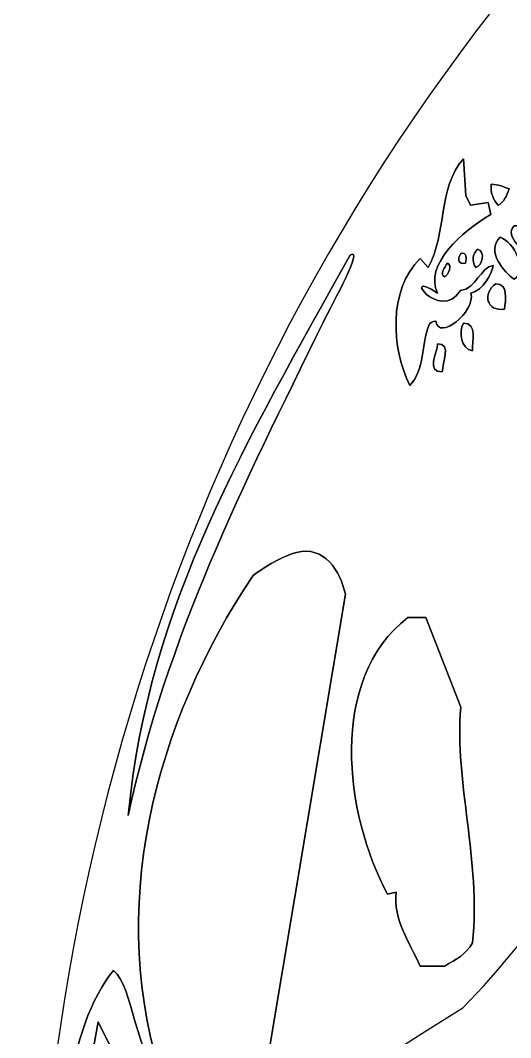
# Model space of a CAD drawing. Header units: centimetres. Extents: x -9.9 to 13.1, y -10.7 to 12.4.
# Drawn here: x -9.93 to -5.11, y -2.78 to 7.23 of the extents above; entities that cross this region are included whole.
import ezdxf

# ---------------------------------------------------------------- set-up
doc = ezdxf.new("R2010")
doc.units = ezdxf.units.CM
doc.header["$MEASUREMENT"] = 0
doc.layers.add('Ebene 1', color=7, linetype='Continuous')

msp = doc.modelspace()

# ---------------------------------------------------------------- linework, layer by layer
at = {"layer": 'Ebene 1'}
for points, knots in [([(2.7813, 12.40282), (8.38962, 10.67562), (13.13434, 1.85166), (6.63448, -2.39776), (6.63448, -2.39776), (7.86384, -7.74954), (0.8001, -7.72414), (-2.54, -8.93318), (-2.54, -8.93318), (-3.53822, -9.29894), (-4.3942, -9.95934), (-5.19937, -10.66292), (-5.19937, -10.66292), (-4.50342, -9.04494), (-2.40284, -7.29234), (-0.94488, -7.70382), (-0.94488, -7.70382), (1.2319, -6.90626), (5.51688, -6.70306), (5.49402, -3.6703), (5.49402, -3.6703), (5.26542, -3.76428), (4.92505, -6.29158), (4.5593, -4.89966), (4.5593, -4.89966), (4.5593, -4.89966), (4.21894, -5.6769), (4.21894, -5.6769), (4.21894, -5.6769), (3.85572, -6.49478), (4.19608, -4.71932), (3.9243, -5.2451), (3.9243, -5.2451), (3.9243, -5.2451), (3.83032, -5.4737), (3.83032, -5.4737), (3.83032, -5.4737), (3.80746, -5.5372), (3.78714, -5.72008), (3.6703, -5.63118), (3.6703, -5.63118), (3.6957, -4.94538), (3.10388, -4.8768), (2.87528, -5.4483), (2.87528, -5.4483), (2.82956, -3.83286), (4.62788, -4.89966), (4.05892, -3.14706), (4.05892, -3.14706), (4.23926, -1.21158), (1.98628, -0.7112), (0.41402, -1.32588), (0.41402, -1.32588), (1.32588, -1.75768), (2.12598, -3.76428), (1.52908, -3.62712), (1.52908, -3.62712), (0.77978, -4.49072), (-0.58166, -5.26542), (-1.94818, -5.4483), (-1.94818, -5.4483), (-2.03962, -5.29082), (-1.74244, -5.15366), (-1.74244, -5.03682), (-1.74244, -5.03682), (-1.8796, -5.15366), (-2.03962, -5.17397), (-2.19964, -5.06222), (-2.19964, -5.06222), (-2.37998, -5.1054), (-2.4892, -5.334), (-2.67208, -5.35686), (-2.67208, -5.35686), (-2.13106, -3.55854), (-0.08128, -5.15366), (0.5715, -3.37566), (0.5715, -3.37566), (0.55118, -3.16992), (0.55118, -2.96672), (0.39116, -2.8067), (0.39116, -2.8067), (-0.87884, -2.60096), (-2.81686, -2.00914), (-2.92862, -0.55118), (-2.92862, -0.55118), (-1.9939, 0.9017), (-0.37592, 1.74244), (1.34874, 1.49352), (1.34874, 1.49352), (1.1684, 2.2479), (0.73152, 2.8829), (0.43942, 3.58902), (0.43942, 3.58902), (-0.51308, 3.95224), (-1.5621, 3.429), (-2.29108, 2.86004), (-2.29108, 2.86004), (-2.82702, 2.03962), (-2.9464, 0.99314), (-3.13436, 0.0381), (-3.13436, 0.0381), (-4.14274, -0.57658), (-4.84377, -1.75768), (-5.5753, -2.48666), (-5.5753, -2.48666), (-7.24154, -3.53568), (-9.19226, -4.69646), (-9.77646, -6.6548), (-9.77646, -6.6548), (-9.92886, -0.93979), (-7.97306, 4.56946), (-4.06654, 8.76046), (-4.06654, 8.76046), (-3.52043, 8.41755), (-4.74471, 8.14578), (-4.29514, 7.52856), (-4.29514, 7.52856), (-3.429, 8.37438), (-2.2225, 8.98652), (-1.51638, 9.98982), (-1.51638, 9.98982), (-1.12522, 8.78332), (-2.77876, 8.28294), (-2.95402, 7.2771), (-2.95402, 7.2771), (-1.51638, 8.07466), (-0.05842, 9.58087), (1.7145, 8.41755), (1.7145, 8.41755), (3.51536, 7.43712), (4.37642, 10.3759), (3.44424, 11.4935), (3.44424, 11.4935), (3.58394, 12.35964), (2.21234, 11.79068), (2.7813, 12.40282)], [0, 0, 0, 0, 0.02941176, 0.02941176, 0.02941176, 0.02941176, 0.05882353, 0.05882353, 0.05882353, 0.05882353, 0.08823529, 0.08823529, 0.08823529, 0.08823529, 0.11764706, 0.11764706, 0.11764706, 0.11764706, 0.14705882, 0.14705882, 0.14705882, 0.14705882, 0.17647059, 0.17647059, 0.17647059, 0.17647059, 0.20588235, 0.20588235, 0.20588235, 0.20588235, 0.23529412, 0.23529412, 0.23529412, 0.23529412, 0.26470588, 0.26470588, 0.26470588, 0.26470588, 0.29411765, 0.29411765, 0.29411765, 0.29411765, 0.32352941, 0.32352941, 0.32352941, 0.32352941, 0.35294118, 0.35294118, 0.35294118, 0.35294118, 0.38235294, 0.38235294, 0.38235294, 0.38235294, 0.41176471, 0.41176471, 0.41176471, 0.41176471, 0.44117647, 0.44117647, 0.44117647, 0.44117647, 0.47058824, 0.47058824, 0.47058824, 0.47058824, 0.5, 0.5, 0.5, 0.5, 0.52941176, 0.52941176, 0.52941176, 0.52941176, 0.55882353, 0.55882353, 0.55882353, 0.55882353, 0.58823529, 0.58823529, 0.58823529, 0.58823529, 0.61764706, 0.61764706, 0.61764706, 0.61764706, 0.64705882, 0.64705882, 0.64705882, 0.64705882, 0.67647059, 0.67647059, 0.67647059, 0.67647059, 0.70588235, 0.70588235, 0.70588235, 0.70588235, 0.73529412, 0.73529412, 0.73529412, 0.73529412, 0.76470588, 0.76470588, 0.76470588, 0.76470588, 0.79411765, 0.79411765, 0.79411765, 0.79411765, 0.82352941, 0.82352941, 0.82352941, 0.82352941, 0.85294118, 0.85294118, 0.85294118, 0.85294118, 0.88235294, 0.88235294, 0.88235294, 0.88235294, 0.91176471, 0.91176471, 0.91176471, 0.91176471, 0.94117647, 0.94117647, 0.94117647, 0.94117647, 0.97058824, 0.97058824, 0.97058824, 0.97058824, 1, 1, 1, 1]), ([(-5.57021, 5.8674), (-5.8293, 5.57022), (-5.72516, 5.13842), (-5.9182, 4.79806), (-5.9182, 4.79806), (-5.9182, 4.79806), (-5.9944, 4.88696), (-5.9944, 4.88696), (-5.9944, 4.88696), (-6.31698, 4.56946), (-6.2738, 3.99796), (-6.09854, 3.63728), (-6.09854, 3.63728), (-5.9436, 3.79222), (-5.98678, 4.04622), (-5.91058, 4.22656), (-5.91058, 4.22656), (-5.9055, 4.24942), (-5.87502, 4.26974), (-5.842, 4.26974), (-5.842, 4.26974), (-5.81152, 4.06908), (-5.4483, 4.36118), (-5.49656, 4.54406), (-5.49656, 4.54406), (-5.37718, 4.56946), (-5.27812, 4.7498), (-5.27812, 4.81838), (-5.27812, 4.81838), (-5.40258, 4.79806), (-5.44322, 4.58978), (-5.59816, 4.56946), (-5.59816, 4.56946), (-5.81152, 4.24942), (-6.20014, 4.79806), (-5.82422, 4.54406), (-5.82422, 4.54406), (-5.96138, 4.81838), (-5.58292, 5.15874), (-5.30098, 5.31876), (-5.30098, 5.31876), (-5.30098, 5.31876), (-5.32638, 5.4356), (-5.32638, 5.4356), (-5.32638, 5.4356), (-5.32638, 5.4356), (-5.4991, 5.4102), (-5.4991, 5.4102), (-5.4991, 5.4102), (-5.4991, 5.4102), (-5.54736, 5.50418), (-5.54736, 5.50418), (-5.54736, 5.50418), (-5.54736, 5.50418), (-5.57021, 5.8674), (-5.57021, 5.8674)], [0, 0, 0, 0, 0.07142857, 0.07142857, 0.07142857, 0.07142857, 0.14285714, 0.14285714, 0.14285714, 0.14285714, 0.21428571, 0.21428571, 0.21428571, 0.21428571, 0.28571429, 0.28571429, 0.28571429, 0.28571429, 0.35714286, 0.35714286, 0.35714286, 0.35714286, 0.42857143, 0.42857143, 0.42857143, 0.42857143, 0.5, 0.5, 0.5, 0.5, 0.57142857, 0.57142857, 0.57142857, 0.57142857, 0.64285714, 0.64285714, 0.64285714, 0.64285714, 0.71428571, 0.71428571, 0.71428571, 0.71428571, 0.78571429, 0.78571429, 0.78571429, 0.78571429, 0.85714286, 0.85714286, 0.85714286, 0.85714286, 0.92857143, 0.92857143, 0.92857143, 0.92857143, 1, 1, 1, 1]), ([(-5.2959, 5.61594), (-5.3086, 5.54736), (-5.27812, 5.45592), (-5.22732, 5.4102), (-5.22732, 5.4102), (-5.17398, 5.4356), (-5.1435, 5.50418), (-5.12063, 5.57022), (-5.12063, 5.57022), (-5.1689, 5.59054), (-5.2324, 5.61594), (-5.2959, 5.61594)], [0, 0, 0, 0, 0.33333333, 0.33333333, 0.33333333, 0.33333333, 0.66666667, 0.66666667, 0.66666667, 0.66666667, 1, 1, 1, 1]), ([(-5.06984, 5.207), (-5.18922, 5.09524), (-4.91998, 4.9784), (-4.97078, 4.81838), (-4.97078, 4.81838), (-4.97078, 4.81838), (-4.93014, 4.77266), (-4.93014, 4.77266), (-4.93014, 4.77266), (-4.80313, 4.84124), (-4.84631, 5.02666), (-4.82092, 5.15874), (-4.82092, 5.15874), (-4.88696, 5.207), (-4.98094, 5.207), (-5.06984, 5.207)], [0, 0, 0, 0, 0.25, 0.25, 0.25, 0.25, 0.5, 0.5, 0.5, 0.5, 0.75, 0.75, 0.75, 0.75, 1, 1, 1, 1]), ([(-5.207, 5.09524), (-5.35432, 4.95554), (-5.16636, 4.7498), (-5.06984, 4.68122), (-5.06984, 4.68122), (-4.93776, 4.77266), (-5.06984, 5.04698), (-5.207, 5.09524)], [0, 0, 0, 0, 0.5, 0.5, 0.5, 0.5, 1, 1, 1, 1]), ([(-6.68528, 4.91998), (-7.69366, 3.0988), (-8.67156, 1.49352), (-8.86714, -0.59436), (-8.86714, -0.59436), (-8.48868, 1.16586), (-7.73938, 2.64922), (-6.95452, 4.24942), (-6.95452, 4.24942), (-6.85038, 4.46024), (-6.54558, 5.00126), (-6.68528, 4.91998)], [0, 0, 0, 0, 0.33333333, 0.33333333, 0.33333333, 0.33333333, 0.66666667, 0.66666667, 0.66666667, 0.66666667, 1, 1, 1, 1]), ([(-5.59562, 4.93522), (-5.63118, 4.88696), (-5.62356, 4.81838), (-5.5499, 4.84124), (-5.5499, 4.84124), (-5.53974, 4.88696), (-5.5372, 4.95554), (-5.59562, 4.93522)], [0, 0, 0, 0, 0.5, 0.5, 0.5, 0.5, 1, 1, 1, 1]), ([(-5.43052, 4.9784), (-5.47116, 4.93522), (-5.49656, 4.86664), (-5.4483, 4.79806), (-5.4483, 4.79806), (-5.37718, 4.81838), (-5.35432, 4.95554), (-5.43052, 4.9784)], [0, 0, 0, 0, 0.5, 0.5, 0.5, 0.5, 1, 1, 1, 1]), ([(-5.7277, 4.84124), (-5.7531, 4.79806), (-5.81152, 4.72694), (-5.7531, 4.70662), (-5.7531, 4.70662), (-5.71754, 4.72694), (-5.6769, 4.81838), (-5.7277, 4.84124)], [0, 0, 0, 0, 0.5, 0.5, 0.5, 0.5, 1, 1, 1, 1]), ([(-5.25018, 4.63804), (-5.38734, 4.54406), (-5.34162, 4.36118), (-5.16636, 4.38658), (-5.16636, 4.38658), (-5.1562, 4.47802), (-5.12572, 4.63804), (-5.25018, 4.63804)], [0, 0, 0, 0, 0.5, 0.5, 0.5, 0.5, 1, 1, 1, 1]), ([(-5.57021, 4.24942), (-5.61594, 4.15798), (-5.59562, 3.99796), (-5.48132, 3.97764), (-5.48132, 3.97764), (-5.48894, 4.06908), (-5.42798, 4.24942), (-5.57021, 4.24942)], [0, 0, 0, 0, 0.5, 0.5, 0.5, 0.5, 1, 1, 1, 1]), ([(-5.82422, 4.04622), (-5.82422, 3.95224), (-5.9436, 3.76936), (-5.7785, 3.76936), (-5.7785, 3.76936), (-5.77596, 3.8608), (-5.68452, 4.04622), (-5.82422, 4.04622)], [0, 0, 0, 0, 0.5, 0.5, 0.5, 0.5, 1, 1, 1, 1]), ([(-7.21106, 1.9939), (-7.36346, 1.95072), (-7.51078, 1.85928), (-7.63778, 1.76784), (-7.63778, 1.76784), (-8.61568, 0.31496), (-9.09828, -1.55194), (-8.51408, -3.2385), (-8.51408, -3.2385), (-8.80364, -2.94132), (-8.81634, -2.28092), (-9.01192, -2.1209), (-9.01192, -2.1209), (-9.47166, -2.66954), (-9.57072, -3.87604), (-9.5123, -4.71932), (-9.5123, -4.71932), (-9.37006, -4.14782), (-9.29132, -3.53568), (-9.21512, -2.91846), (-9.21512, -2.91846), (-9.21512, -2.91846), (-9.16432, -2.62636), (-9.16432, -2.62636), (-9.16432, -2.62636), (-8.91032, -3.12674), (-8.65632, -3.64744), (-8.5471, -4.2418), (-8.5471, -4.2418), (-8.5471, -4.2418), (-8.52424, -4.1275), (-8.52424, -4.1275), (-8.52424, -4.1275), (-8.15594, -4.26466), (-7.90448, -3.80746), (-7.60476, -3.64744), (-7.60476, -3.64744), (-7.60476, -3.64744), (-6.731, 1.58242), (-6.731, 1.58242), (-6.731, 1.58242), (-6.7818, 1.81102), (-6.93928, 2.06248), (-7.21106, 1.9939)], [0, 0, 0, 0, 0.09090909, 0.09090909, 0.09090909, 0.09090909, 0.18181818, 0.18181818, 0.18181818, 0.18181818, 0.27272727, 0.27272727, 0.27272727, 0.27272727, 0.36363636, 0.36363636, 0.36363636, 0.36363636, 0.45454545, 0.45454545, 0.45454545, 0.45454545, 0.54545455, 0.54545455, 0.54545455, 0.54545455, 0.63636364, 0.63636364, 0.63636364, 0.63636364, 0.72727273, 0.72727273, 0.72727273, 0.72727273, 0.81818182, 0.81818182, 0.81818182, 0.81818182, 0.90909091, 0.90909091, 0.90909091, 0.90909091, 1, 1, 1, 1]), ([(-6.11632, 1.35382), (-6.90118, 0.74422), (-6.7437, -0.57658), (-6.31698, -1.36906), (-6.31698, -1.36906), (-6.31698, -1.36906), (-6.23316, -1.34874), (-6.23316, -1.34874), (-6.23316, -1.34874), (-6.2611, -1.62052), (-6.09854, -1.84912), (-5.9944, -2.07771), (-5.9944, -2.07771), (-5.9944, -2.07771), (-5.7531, -2.07771), (-5.7531, -2.07771), (-5.7531, -2.07771), (-5.64134, -2.00914), (-5.54482, -1.96596), (-5.48132, -1.84912), (-5.48132, -1.84912), (-5.39496, -1.0287), (-5.65912, -0.2794), (-5.59562, 0.4699), (-5.59562, 0.4699), (-5.59562, 0.4699), (-5.93852, 1.35382), (-5.93852, 1.35382), (-5.93852, 1.35382), (-5.93852, 1.35382), (-6.11632, 1.35382), (-6.11632, 1.35382)], [0, 0, 0, 0, 0.125, 0.125, 0.125, 0.125, 0.25, 0.25, 0.25, 0.25, 0.375, 0.375, 0.375, 0.375, 0.5, 0.5, 0.5, 0.5, 0.625, 0.625, 0.625, 0.625, 0.75, 0.75, 0.75, 0.75, 0.875, 0.875, 0.875, 0.875, 1, 1, 1, 1])]:
    msp.add_open_spline(points, degree=3, knots=knots, dxfattribs=at)
at = {"layer": 'Ebene 1', "color": 3}
for points, knots in [([(-5.57021, 5.8674), (-5.57021, 5.8674), (-5.54736, 5.50418), (-5.54736, 5.50418), (-5.54736, 5.50418), (-5.54736, 5.50418), (-5.4991, 5.4102), (-5.4991, 5.4102), (-5.4991, 5.4102), (-5.4991, 5.4102), (-5.32638, 5.4356), (-5.32638, 5.4356), (-5.32638, 5.4356), (-5.32638, 5.4356), (-5.30098, 5.31876), (-5.30098, 5.31876), (-5.30098, 5.31876), (-5.58292, 5.15874), (-5.96138, 4.81838), (-5.82422, 4.54406), (-5.82422, 4.54406), (-6.20014, 4.79806), (-5.81152, 4.24942), (-5.59816, 4.56946), (-5.59816, 4.56946), (-5.44322, 4.58978), (-5.40258, 4.79806), (-5.27812, 4.81838), (-5.27812, 4.81838), (-5.27812, 4.7498), (-5.37718, 4.56946), (-5.49656, 4.54406), (-5.49656, 4.54406), (-5.4483, 4.36118), (-5.81152, 4.06908), (-5.842, 4.26974), (-5.842, 4.26974), (-5.87502, 4.26974), (-5.9055, 4.24942), (-5.91058, 4.22656), (-5.91058, 4.22656), (-5.98678, 4.04622), (-5.9436, 3.79222), (-6.09854, 3.63728), (-6.09854, 3.63728), (-6.2738, 3.99796), (-6.31698, 4.56946), (-5.9944, 4.88696), (-5.9944, 4.88696), (-5.9944, 4.88696), (-5.9182, 4.79806), (-5.9182, 4.79806), (-5.9182, 4.79806), (-5.72516, 5.13842), (-5.8293, 5.57022), (-5.57021, 5.8674)], [0, 0, 0, 0, 0.07142857, 0.07142857, 0.07142857, 0.07142857, 0.14285714, 0.14285714, 0.14285714, 0.14285714, 0.21428571, 0.21428571, 0.21428571, 0.21428571, 0.28571429, 0.28571429, 0.28571429, 0.28571429, 0.35714286, 0.35714286, 0.35714286, 0.35714286, 0.42857143, 0.42857143, 0.42857143, 0.42857143, 0.5, 0.5, 0.5, 0.5, 0.57142857, 0.57142857, 0.57142857, 0.57142857, 0.64285714, 0.64285714, 0.64285714, 0.64285714, 0.71428571, 0.71428571, 0.71428571, 0.71428571, 0.78571429, 0.78571429, 0.78571429, 0.78571429, 0.85714286, 0.85714286, 0.85714286, 0.85714286, 0.92857143, 0.92857143, 0.92857143, 0.92857143, 1, 1, 1, 1]), ([(-5.2959, 5.61594), (-5.2324, 5.61594), (-5.1689, 5.59054), (-5.12063, 5.57022), (-5.12063, 5.57022), (-5.1435, 5.50418), (-5.17398, 5.4356), (-5.22732, 5.4102), (-5.22732, 5.4102), (-5.27812, 5.45592), (-5.3086, 5.54736), (-5.2959, 5.61594)], [0, 0, 0, 0, 0.33333333, 0.33333333, 0.33333333, 0.33333333, 0.66666667, 0.66666667, 0.66666667, 0.66666667, 1, 1, 1, 1])]:
    msp.add_open_spline(points, degree=3, knots=knots, dxfattribs=at)
at = {"layer": 'Ebene 1', "color": 94}
for points, knots in [([(-5.06984, 5.207), (-4.98094, 5.207), (-4.88696, 5.207), (-4.82092, 5.15874), (-4.82092, 5.15874), (-4.84631, 5.02666), (-4.80313, 4.84124), (-4.93014, 4.77266), (-4.93014, 4.77266), (-4.93014, 4.77266), (-4.97078, 4.81838), (-4.97078, 4.81838), (-4.97078, 4.81838), (-4.91998, 4.9784), (-5.18922, 5.09524), (-5.06984, 5.207)], [0, 0, 0, 0, 0.25, 0.25, 0.25, 0.25, 0.5, 0.5, 0.5, 0.5, 0.75, 0.75, 0.75, 0.75, 1, 1, 1, 1]), ([(-5.207, 5.09524), (-5.06984, 5.04698), (-4.93776, 4.77266), (-5.06984, 4.68122), (-5.06984, 4.68122), (-5.16636, 4.7498), (-5.35432, 4.95554), (-5.207, 5.09524)], [0, 0, 0, 0, 0.5, 0.5, 0.5, 0.5, 1, 1, 1, 1])]:
    msp.add_open_spline(points, degree=3, knots=knots, dxfattribs=at)
at = {"layer": 'Ebene 1', "color": 98}
msp.add_open_spline([(-6.68528, 4.91998), (-6.54558, 5.00126), (-6.85038, 4.46024), (-6.95452, 4.24942), (-6.95452, 4.24942), (-7.73938, 2.64922), (-8.48868, 1.16586), (-8.86714, -0.59436), (-8.86714, -0.59436), (-8.67156, 1.49352), (-7.69366, 3.0988), (-6.68528, 4.91998)], degree=3, knots=[0, 0, 0, 0, 0.33333333, 0.33333333, 0.33333333, 0.33333333, 0.66666667, 0.66666667, 0.66666667, 0.66666667, 1, 1, 1, 1], dxfattribs=at)
at = {"layer": 'Ebene 1', "color": 6}
for points in [[(-5.59562, 4.93522), (-5.5372, 4.95554), (-5.53974, 4.88696), (-5.5499, 4.84124), (-5.5499, 4.84124), (-5.62356, 4.81838), (-5.63118, 4.88696), (-5.59562, 4.93522)], [(-5.43052, 4.9784), (-5.35432, 4.95554), (-5.37718, 4.81838), (-5.4483, 4.79806), (-5.4483, 4.79806), (-5.49656, 4.86664), (-5.47116, 4.93522), (-5.43052, 4.9784)], [(-5.7277, 4.84124), (-5.6769, 4.81838), (-5.71754, 4.72694), (-5.7531, 4.70662), (-5.7531, 4.70662), (-5.81152, 4.72694), (-5.7531, 4.79806), (-5.7277, 4.84124)]]:
    msp.add_open_spline(points, degree=3, knots=[0, 0, 0, 0, 0.5, 0.5, 0.5, 0.5, 1, 1, 1, 1], dxfattribs=at)
at = {"layer": 'Ebene 1', "color": 2}
for points in [[(-5.25018, 4.63804), (-5.12572, 4.63804), (-5.1562, 4.47802), (-5.16636, 4.38658), (-5.16636, 4.38658), (-5.34162, 4.36118), (-5.38734, 4.54406), (-5.25018, 4.63804)], [(-5.57021, 4.24942), (-5.42798, 4.24942), (-5.48894, 4.06908), (-5.48132, 3.97764), (-5.48132, 3.97764), (-5.59562, 3.99796), (-5.61594, 4.15798), (-5.57021, 4.24942)], [(-5.82422, 4.04622), (-5.68452, 4.04622), (-5.77596, 3.8608), (-5.7785, 3.76936), (-5.7785, 3.76936), (-5.9436, 3.76936), (-5.82422, 3.95224), (-5.82422, 4.04622)]]:
    msp.add_open_spline(points, degree=3, knots=[0, 0, 0, 0, 0.5, 0.5, 0.5, 0.5, 1, 1, 1, 1], dxfattribs=at)
at = {"layer": 'Ebene 1', "color": 72}
for points, knots in [([(-7.21106, 1.9939), (-6.93928, 2.06248), (-6.7818, 1.81102), (-6.731, 1.58242), (-6.731, 1.58242), (-6.731, 1.58242), (-7.60476, -3.64744), (-7.60476, -3.64744), (-7.60476, -3.64744), (-7.90448, -3.80746), (-8.15594, -4.26466), (-8.52424, -4.1275), (-8.52424, -4.1275), (-8.52424, -4.1275), (-8.5471, -4.2418), (-8.5471, -4.2418), (-8.5471, -4.2418), (-8.65632, -3.64744), (-8.91032, -3.12674), (-9.16432, -2.62636), (-9.16432, -2.62636), (-9.16432, -2.62636), (-9.21512, -2.91846), (-9.21512, -2.91846), (-9.21512, -2.91846), (-9.29132, -3.53568), (-9.37006, -4.14782), (-9.5123, -4.71932), (-9.5123, -4.71932), (-9.57072, -3.87604), (-9.47166, -2.66954), (-9.01192, -2.1209), (-9.01192, -2.1209), (-8.81634, -2.28092), (-8.80364, -2.94132), (-8.51408, -3.2385), (-8.51408, -3.2385), (-9.09828, -1.55194), (-8.61568, 0.31496), (-7.63778, 1.76784), (-7.63778, 1.76784), (-7.51078, 1.85928), (-7.36346, 1.95072), (-7.21106, 1.9939)], [0, 0, 0, 0, 0.09090909, 0.09090909, 0.09090909, 0.09090909, 0.18181818, 0.18181818, 0.18181818, 0.18181818, 0.27272727, 0.27272727, 0.27272727, 0.27272727, 0.36363636, 0.36363636, 0.36363636, 0.36363636, 0.45454545, 0.45454545, 0.45454545, 0.45454545, 0.54545455, 0.54545455, 0.54545455, 0.54545455, 0.63636364, 0.63636364, 0.63636364, 0.63636364, 0.72727273, 0.72727273, 0.72727273, 0.72727273, 0.81818182, 0.81818182, 0.81818182, 0.81818182, 0.90909091, 0.90909091, 0.90909091, 0.90909091, 1, 1, 1, 1]), ([(-6.11632, 1.35382), (-6.11632, 1.35382), (-5.93852, 1.35382), (-5.93852, 1.35382), (-5.93852, 1.35382), (-5.93852, 1.35382), (-5.59562, 0.4699), (-5.59562, 0.4699), (-5.59562, 0.4699), (-5.65912, -0.2794), (-5.39496, -1.0287), (-5.48132, -1.84912), (-5.48132, -1.84912), (-5.54482, -1.96596), (-5.64134, -2.00914), (-5.7531, -2.07771), (-5.7531, -2.07771), (-5.7531, -2.07771), (-5.9944, -2.07771), (-5.9944, -2.07771), (-5.9944, -2.07771), (-6.09854, -1.84912), (-6.2611, -1.62052), (-6.23316, -1.34874), (-6.23316, -1.34874), (-6.23316, -1.34874), (-6.31698, -1.36906), (-6.31698, -1.36906), (-6.31698, -1.36906), (-6.7437, -0.57658), (-6.90118, 0.74422), (-6.11632, 1.35382)], [0, 0, 0, 0, 0.125, 0.125, 0.125, 0.125, 0.25, 0.25, 0.25, 0.25, 0.375, 0.375, 0.375, 0.375, 0.5, 0.5, 0.5, 0.5, 0.625, 0.625, 0.625, 0.625, 0.75, 0.75, 0.75, 0.75, 0.875, 0.875, 0.875, 0.875, 1, 1, 1, 1])]:
    msp.add_open_spline(points, degree=3, knots=knots, dxfattribs=at)

doc.saveas('drawing.dxf')
